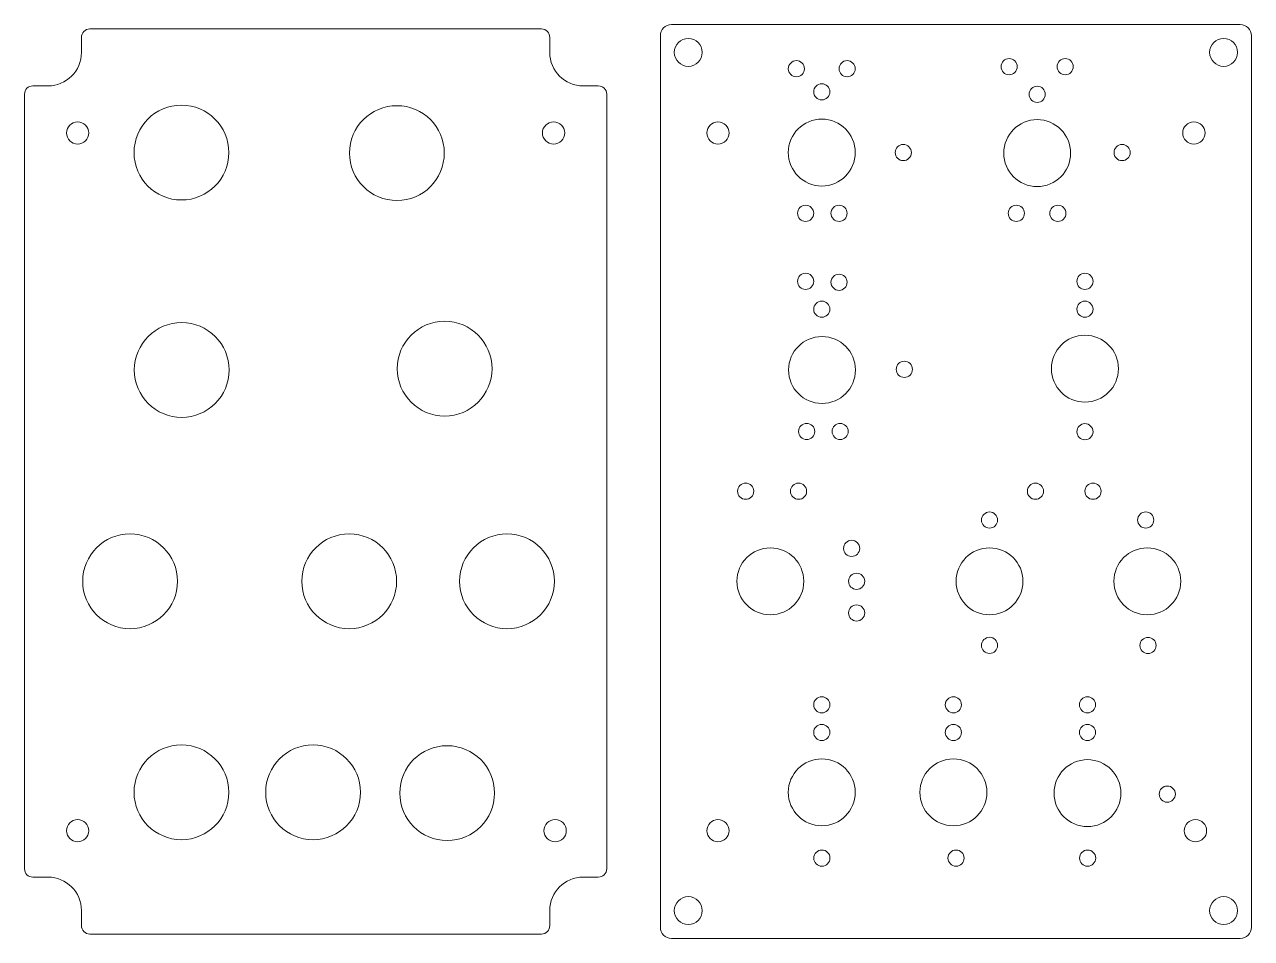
# Model space of a CAD drawing. Header units: millimetres. Extents: x -77 to 260, y -244 to 128.
# Drawn here: x 39.8 to 259.8, y -36.3 to 127.6 of the extents above; entities that cross this region are included whole.
import ezdxf

# ---------------------------------------------------------------- set-up
doc = ezdxf.new("R2010")
doc.units = ezdxf.units.MM
doc.header["$MEASUREMENT"] = 0
doc.layers.add('Cut', color=7, linetype='Continuous')

msp = doc.modelspace()

# ---------------------------------------------------------------- linework, layer by layer
at = {"layer": 'Cut', "color": 250, "lineweight": 9}
for points, knots in [([(132.4784, 126.7647), (132.4784, 126.7647), (51.4783, 126.7647), (51.4783, 126.7647), (51.4783, 126.7647), (50.6533, 126.7647), (49.9783, 126.0897), (49.9783, 125.2647), (49.9783, 125.2647), (49.9783, 125.2647), (49.9783, 122.5647), (49.9783, 122.5647), (49.9783, 122.5647), (49.9783, 119.251), (47.292, 116.5647), (43.9783, 116.5647), (43.9783, 116.5647), (43.9783, 116.5647), (41.2784, 116.5647), (41.2784, 116.5647), (41.2784, 116.5647), (40.4534, 116.5647), (39.7784, 115.8897), (39.7784, 115.0647), (39.7784, 115.0647), (39.7784, 115.0647), (39.7784, -23.8355), (39.7784, -23.8355), (39.7784, -23.8355), (39.7784, -24.6605), (40.4534, -25.3355), (41.2784, -25.3355), (41.2784, -25.3355), (41.2784, -25.3355), (43.9783, -25.3355), (43.9783, -25.3355), (43.9783, -25.3355), (47.292, -25.3355), (49.9783, -28.0218), (49.9783, -31.3355), (49.9783, -31.3355), (49.9783, -31.3355), (49.9783, -34.0353), (49.9783, -34.0353), (49.9783, -34.0353), (49.9783, -34.8603), (50.6533, -35.5353), (51.4783, -35.5353), (51.4783, -35.5353), (51.4783, -35.5353), (132.4784, -35.5353), (132.4784, -35.5353), (132.4784, -35.5353), (133.3034, -35.5353), (133.9784, -34.8603), (133.9784, -34.0353), (133.9784, -34.0353), (133.9784, -34.0353), (133.9784, -31.3355), (133.9784, -31.3355), (133.9784, -31.3355), (133.9784, -28.0218), (136.6647, -25.3355), (139.9784, -25.3355), (139.9784, -25.3355), (139.9784, -25.3355), (142.6784, -25.3355), (142.6784, -25.3355), (142.6784, -25.3355), (143.5034, -25.3355), (144.1784, -24.6605), (144.1784, -23.8355), (144.1784, -23.8355), (144.1784, -23.8355), (144.1784, 115.0647), (144.1784, 115.0647), (144.1784, 115.0647), (144.1784, 115.8897), (143.5034, 116.5647), (142.6784, 116.5647), (142.6784, 116.5647), (142.6784, 116.5647), (139.9784, 116.5647), (139.9784, 116.5647), (139.9784, 116.5647), (136.6647, 116.5647), (133.9784, 119.251), (133.9784, 122.5647), (133.9784, 122.5647), (133.9784, 122.5647), (133.9784, 125.2647), (133.9784, 125.2647), (133.9784, 125.2647), (133.9784, 126.0897), (133.3034, 126.7647), (132.4784, 126.7647)], [0, 0, 0, 0, 0.04, 0.04, 0.04, 0.04, 0.08, 0.08, 0.08, 0.08, 0.12, 0.12, 0.12, 0.12, 0.16, 0.16, 0.16, 0.16, 0.2, 0.2, 0.2, 0.2, 0.24, 0.24, 0.24, 0.24, 0.28, 0.28, 0.28, 0.28, 0.32, 0.32, 0.32, 0.32, 0.36, 0.36, 0.36, 0.36, 0.4, 0.4, 0.4, 0.4, 0.44, 0.44, 0.44, 0.44, 0.48, 0.48, 0.48, 0.48, 0.52, 0.52, 0.52, 0.52, 0.56, 0.56, 0.56, 0.56, 0.6, 0.6, 0.6, 0.6, 0.64, 0.64, 0.64, 0.64, 0.68, 0.68, 0.68, 0.68, 0.72, 0.72, 0.72, 0.72, 0.76, 0.76, 0.76, 0.76, 0.8, 0.8, 0.8, 0.8, 0.84, 0.84, 0.84, 0.84, 0.88, 0.88, 0.88, 0.88, 0.92, 0.92, 0.92, 0.92, 1, 1, 1, 1]), ([(257.8077, 127.5646), (257.8077, 127.5646), (155.8075, 127.5646), (155.8075, 127.5646), (155.8075, 127.5646), (154.7075, 127.5646), (153.8075, 126.6646), (153.8075, 125.5646), (153.8075, 125.5646), (153.8075, 125.5646), (153.8075, -34.3352), (153.8075, -34.3352), (153.8075, -34.3352), (153.8075, -35.4352), (154.7075, -36.3352), (155.8075, -36.3352), (155.8075, -36.3352), (155.8075, -36.3352), (257.8077, -36.3352), (257.8077, -36.3352), (257.8077, -36.3352), (258.9077, -36.3352), (259.8077, -35.4352), (259.8077, -34.3352), (259.8077, -34.3352), (259.8077, -34.3352), (259.8077, 125.5646), (259.8077, 125.5646), (259.8077, 125.5646), (259.8077, 126.6646), (258.9077, 127.5646), (257.8077, 127.5646)], [0, 0, 0, 0, 0.11111111, 0.11111111, 0.11111111, 0.11111111, 0.22222222, 0.22222222, 0.22222222, 0.22222222, 0.33333333, 0.33333333, 0.33333333, 0.33333333, 0.44444444, 0.44444444, 0.44444444, 0.44444444, 0.55555556, 0.55555556, 0.55555556, 0.55555556, 0.66666667, 0.66666667, 0.66666667, 0.66666667, 0.77777778, 0.77777778, 0.77777778, 0.77777778, 1, 1, 1, 1])]:
    msp.add_open_spline(points, degree=3, knots=knots, dxfattribs=at)
at = {"layer": 'Cut', "lineweight": 9}
for points in [[(158.8078, 125.0647), (160.1881, 125.0647), (161.3074, 123.9451), (161.3074, 122.5646), (161.3074, 122.5646), (161.3075, 121.1844), (160.1879, 120.0647), (158.8074, 120.0647), (158.8074, 120.0647), (157.4274, 120.065), (156.3075, 121.1842), (156.3075, 122.5646), (156.3075, 122.5646), (156.3076, 123.9458), (157.427, 125.0644), (158.8078, 125.0647)], [(254.808, 125.0647), (256.1882, 125.0647), (257.3075, 123.9451), (257.3075, 122.5646), (257.3075, 122.5646), (257.3077, 121.1844), (256.1881, 120.0647), (254.8075, 120.0647), (254.8075, 120.0647), (253.4275, 120.065), (252.3077, 121.1842), (252.3077, 122.5646), (252.3077, 122.5646), (252.3078, 123.9458), (253.4272, 125.0644), (254.808, 125.0647)], [(178.1983, 121.0905), (178.999, 121.0905), (179.6481, 120.4412), (179.6481, 119.6405), (179.6481, 119.6405), (179.6482, 118.84), (178.9988, 118.1905), (178.1981, 118.1905), (178.1981, 118.1905), (177.3977, 118.1908), (176.7482, 118.8399), (176.7482, 119.6405), (176.7482, 119.6405), (176.7483, 120.4416), (177.3975, 121.0904), (178.1983, 121.0905)], [(187.2984, 121.0905), (188.0991, 121.0905), (188.7482, 120.4412), (188.7482, 119.6405), (188.7482, 119.6405), (188.7483, 118.84), (188.0989, 118.1905), (187.2982, 118.1905), (187.2982, 118.1905), (186.4978, 118.1908), (185.8483, 118.8399), (185.8483, 119.6405), (185.8483, 119.6405), (185.8484, 120.4416), (186.4976, 121.0904), (187.2984, 121.0905)], [(216.3491, 121.454), (217.1498, 121.454), (217.7989, 120.8047), (217.7989, 120.004), (217.7989, 120.004), (217.799, 119.2035), (217.1496, 118.554), (216.3489, 118.554), (216.3489, 118.554), (215.5484, 118.5543), (214.899, 119.2034), (214.899, 120.004), (214.899, 120.004), (214.8991, 120.8051), (215.5483, 121.4539), (216.3491, 121.454)], [(226.4033, 121.454), (227.204, 121.454), (227.8531, 120.8047), (227.8531, 120.004), (227.8531, 120.004), (227.8532, 119.2035), (227.2038, 118.554), (226.4031, 118.554), (226.4031, 118.554), (225.6027, 118.5543), (224.9532, 119.2034), (224.9532, 120.004), (224.9532, 120.004), (224.9533, 120.8051), (225.6025, 121.4539), (226.4033, 121.454)], [(182.7483, 116.9457), (183.549, 116.9457), (184.1981, 116.2964), (184.1981, 115.4957), (184.1981, 115.4957), (184.1982, 114.6952), (183.5488, 114.0457), (182.7481, 114.0457), (182.7481, 114.0457), (181.9478, 114.046), (181.2982, 114.6951), (181.2982, 115.4957), (181.2982, 115.4957), (181.2984, 116.2968), (181.9475, 116.9456), (182.7483, 116.9457)], [(221.3841, 116.493), (222.1848, 116.493), (222.8339, 115.8437), (222.8339, 115.0429), (222.8339, 115.0429), (222.834, 114.2424), (222.1846, 113.593), (221.3839, 113.593), (221.3839, 113.593), (220.5835, 113.5933), (219.934, 114.2424), (219.934, 115.0429), (219.934, 115.0429), (219.9341, 115.8441), (220.5833, 116.4929), (221.3841, 116.493)], [(67.9191, 113.1035), (72.613, 113.1035), (76.4189, 109.2969), (76.4189, 104.6035), (76.4189, 104.6035), (76.4191, 99.9103), (72.6126, 96.1035), (67.919, 96.1035), (67.919, 96.1035), (63.2256, 96.1038), (59.419, 99.9096), (59.419, 104.6035), (59.419, 104.6035), (59.4191, 109.2977), (63.2252, 113.1032), (67.9191, 113.1035)], [(106.5548, 113.0091), (111.2487, 113.0091), (115.0546, 109.2025), (115.0546, 104.5091), (115.0546, 104.5091), (115.0548, 99.8159), (111.2485, 96.0091), (106.5547, 96.0091), (106.5547, 96.0091), (101.8613, 96.0094), (98.0547, 99.8152), (98.0547, 104.5091), (98.0547, 104.5091), (98.0548, 109.2033), (101.8611, 113.0088), (106.5548, 113.0091)], [(49.3024, 110.1196), (50.4067, 110.1196), (51.3021, 109.2239), (51.3021, 108.1195), (51.3021, 108.1195), (51.3022, 107.0153), (50.4065, 106.1195), (49.3021, 106.1195), (49.3021, 106.1195), (48.1981, 106.1198), (47.3022, 107.0151), (47.3022, 108.1195), (47.3022, 108.1195), (47.3024, 109.2244), (48.1978, 110.1194), (49.3024, 110.1196)], [(134.6548, 110.1196), (135.7591, 110.1196), (136.6546, 109.2239), (136.6546, 108.1195), (136.6546, 108.1195), (136.6548, 107.0153), (135.7589, 106.1195), (134.6546, 106.1195), (134.6546, 106.1195), (133.5504, 106.1198), (132.6546, 107.0151), (132.6546, 108.1195), (132.6546, 108.1195), (132.6551, 109.2244), (133.5503, 110.1194), (134.6548, 110.1196)], [(164.1316, 110.1196), (165.2359, 110.1196), (166.1313, 109.2239), (166.1313, 108.1195), (166.1313, 108.1195), (166.1314, 107.0153), (165.2357, 106.1195), (164.1313, 106.1195), (164.1313, 106.1195), (163.0274, 106.1198), (162.1314, 107.0151), (162.1314, 108.1195), (162.1314, 108.1195), (162.1315, 109.2245), (163.027, 110.1194), (164.1316, 110.1196)], [(182.7486, 110.6035), (186.0616, 110.6035), (188.7482, 107.9165), (188.7482, 104.6034), (188.7482, 104.6034), (188.7484, 101.2906), (186.0614, 98.6035), (182.7483, 98.6035), (182.7483, 98.6035), (179.4351, 98.6037), (176.7482, 101.2902), (176.7482, 104.6034), (176.7482, 104.6034), (176.7482, 107.9171), (179.435, 110.6033), (182.7486, 110.6035)], [(221.3842, 110.5091), (224.6975, 110.5091), (227.384, 107.8221), (227.384, 104.509), (227.384, 104.509), (227.3841, 101.1963), (224.6972, 98.5091), (221.3841, 98.5091), (221.3841, 98.5091), (218.071, 98.5093), (215.384, 101.1958), (215.384, 104.509), (215.384, 104.509), (215.3842, 107.8227), (218.0709, 110.5089), (221.3842, 110.5091)], [(249.484, 110.1196), (250.5884, 110.1196), (251.4838, 109.2239), (251.4838, 108.1195), (251.4838, 108.1195), (251.484, 107.0153), (250.5882, 106.1195), (249.4838, 106.1195), (249.4838, 106.1195), (248.3798, 106.1198), (247.4838, 107.0151), (247.4838, 108.1195), (247.4838, 108.1195), (247.4843, 109.2245), (248.3796, 110.1194), (249.484, 110.1196)], [(197.3625, 106.0534), (198.1631, 106.0534), (198.8123, 105.4041), (198.8123, 104.6034), (198.8123, 104.6034), (198.8124, 103.8029), (198.163, 103.1534), (197.3623, 103.1534), (197.3623, 103.1534), (196.5619, 103.1537), (195.9124, 103.8028), (195.9124, 104.6034), (195.9124, 104.6034), (195.9124, 105.4045), (196.5617, 106.0532), (197.3625, 106.0534)], [(236.6104, 106.0534), (237.4111, 106.0534), (238.0602, 105.4041), (238.0602, 104.6034), (238.0602, 104.6034), (238.0603, 103.8029), (237.4109, 103.1534), (236.6102, 103.1534), (236.6102, 103.1534), (235.8098, 103.1537), (235.1603, 103.8028), (235.1603, 104.6034), (235.1603, 104.6034), (235.1604, 105.4045), (235.8096, 106.0532), (236.6104, 106.0534)], [(179.8483, 95.1613), (180.6491, 95.1613), (181.2982, 94.512), (181.2982, 93.7113), (181.2982, 93.7113), (181.2983, 92.9108), (180.6489, 92.2613), (179.8481, 92.2613), (179.8481, 92.2613), (179.0477, 92.2616), (178.3982, 92.9107), (178.3982, 93.7113), (178.3982, 93.7113), (178.3983, 94.5124), (179.0475, 95.1612), (179.8483, 95.1613)], [(185.8484, 95.1613), (186.6491, 95.1613), (187.2982, 94.512), (187.2982, 93.7113), (187.2982, 93.7113), (187.2983, 92.9108), (186.6489, 92.2613), (185.8482, 92.2613), (185.8482, 92.2613), (185.0478, 92.2616), (184.3982, 92.9107), (184.3982, 93.7113), (184.3982, 93.7113), (184.3983, 94.5124), (185.0476, 95.1612), (185.8484, 95.1613)], [(217.6463, 95.1613), (218.447, 95.1613), (219.0961, 94.512), (219.0961, 93.7113), (219.0961, 93.7113), (219.0962, 92.9108), (218.4468, 92.2613), (217.6461, 92.2613), (217.6461, 92.2613), (216.8457, 92.2616), (216.1962, 92.9107), (216.1962, 93.7113), (216.1962, 93.7113), (216.1963, 94.5124), (216.8455, 95.1612), (217.6463, 95.1613)], [(225.0963, 95.1613), (225.897, 95.1613), (226.5461, 94.512), (226.5461, 93.7113), (226.5461, 93.7113), (226.5462, 92.9108), (225.8968, 92.2613), (225.096, 92.2613), (225.096, 92.2613), (224.2957, 92.2616), (223.6462, 92.9107), (223.6462, 93.7113), (223.6462, 93.7113), (223.6463, 94.5124), (224.2955, 95.1612), (225.0963, 95.1613)], [(179.8483, 82.9571), (180.6491, 82.9571), (181.2982, 82.3078), (181.2982, 81.5071), (181.2982, 81.5071), (181.2983, 80.7066), (180.6489, 80.0571), (179.8481, 80.0571), (179.8481, 80.0571), (179.0477, 80.0574), (178.3982, 80.7065), (178.3982, 81.5071), (178.3982, 81.5071), (178.3983, 82.3082), (179.0475, 82.957), (179.8483, 82.9571)], [(185.8484, 82.7917), (186.6491, 82.7917), (187.2982, 82.1424), (187.2982, 81.3416), (187.2982, 81.3416), (187.2983, 80.5412), (186.6489, 79.8917), (185.8482, 79.8917), (185.8482, 79.8917), (185.0478, 79.8919), (184.3982, 80.5411), (184.3982, 81.3416), (184.3982, 81.3416), (184.3983, 82.1428), (185.0476, 82.7916), (185.8484, 82.7917)], [(229.9455, 82.9571), (230.7462, 82.9571), (231.3953, 82.3078), (231.3953, 81.5071), (231.3953, 81.5071), (231.3954, 80.7066), (230.746, 80.0571), (229.9453, 80.0571), (229.9453, 80.0571), (229.1448, 80.0574), (228.4954, 80.7065), (228.4954, 81.5071), (228.4954, 81.5071), (228.4954, 82.3082), (229.1447, 82.957), (229.9455, 82.9571)], [(182.7484, 77.9629), (183.5491, 77.9629), (184.1983, 77.3136), (184.1983, 76.5129), (184.1983, 76.5129), (184.1984, 75.7124), (183.549, 75.0629), (182.7482, 75.0629), (182.7482, 75.0629), (181.9478, 75.0632), (181.2983, 75.7123), (181.2983, 76.5129), (181.2983, 76.5129), (181.2984, 77.314), (181.9476, 77.9628), (182.7484, 77.9629)], [(229.9455, 77.9629), (230.7462, 77.9629), (231.3953, 77.3136), (231.3953, 76.5129), (231.3953, 76.5129), (231.3954, 75.7124), (230.746, 75.0629), (229.9453, 75.0629), (229.9453, 75.0629), (229.1448, 75.0632), (228.4954, 75.7123), (228.4954, 76.5129), (228.4954, 76.5129), (228.4954, 77.314), (229.1447, 77.9628), (229.9455, 77.9629)], [(67.9679, 74.1116), (72.6618, 74.1116), (76.4677, 70.305), (76.4677, 65.6116), (76.4677, 65.6116), (76.4679, 60.9184), (72.6614, 57.1116), (67.9678, 57.1116), (67.9678, 57.1116), (63.2744, 57.1119), (59.4678, 60.9177), (59.4678, 65.6116), (59.4678, 65.6116), (59.4679, 70.3058), (63.274, 74.1113), (67.9679, 74.1116)], [(115.1162, 74.3497), (119.8101, 74.3497), (123.616, 70.5431), (123.616, 65.8497), (123.616, 65.8497), (123.6162, 61.1565), (119.8099, 57.3497), (115.1161, 57.3497), (115.1161, 57.3497), (110.4227, 57.35), (106.6161, 61.1558), (106.6161, 65.8497), (106.6161, 65.8497), (106.6162, 70.5439), (110.4225, 74.3494), (115.1162, 74.3497)], [(182.7974, 71.6115), (186.1104, 71.6115), (188.797, 68.9245), (188.797, 65.6113), (188.797, 65.6113), (188.7972, 62.2985), (186.1103, 59.6115), (182.7971, 59.6115), (182.7971, 59.6115), (179.4839, 59.6115), (176.797, 62.2982), (176.797, 65.6113), (176.797, 65.6113), (176.797, 68.925), (179.4838, 71.6111), (182.7974, 71.6115)], [(229.9455, 71.8497), (233.2587, 71.8497), (235.9454, 69.1625), (235.9454, 65.8495), (235.9454, 65.8495), (235.9455, 62.5368), (233.2586, 59.8495), (229.9455, 59.8495), (229.9455, 59.8495), (226.6324, 59.8497), (223.9454, 62.5363), (223.9454, 65.8495), (223.9454, 65.8495), (223.9456, 69.163), (226.6323, 71.8495), (229.9455, 71.8497)], [(197.5542, 67.1755), (198.3549, 67.1755), (199.004, 66.5263), (199.004, 65.7255), (199.004, 65.7255), (199.0041, 64.925), (198.3547, 64.2756), (197.554, 64.2756), (197.554, 64.2756), (196.7536, 64.2758), (196.1041, 64.925), (196.1041, 65.7255), (196.1041, 65.7255), (196.1042, 66.5266), (196.7534, 67.1754), (197.5542, 67.1755)], [(180.04, 56.0351), (180.8408, 56.0351), (181.4899, 55.3859), (181.4899, 54.5851), (181.4899, 54.5851), (181.49, 53.7846), (180.8406, 53.1351), (180.0398, 53.1351), (180.0398, 53.1351), (179.2394, 53.1354), (178.5899, 53.7845), (178.5899, 54.5851), (178.5899, 54.5851), (178.59, 55.3862), (179.2392, 56.0351), (180.04, 56.0351)], [(186.04, 56.0351), (186.8408, 56.0351), (187.4899, 55.3859), (187.4899, 54.5851), (187.4899, 54.5851), (187.49, 53.7846), (186.8406, 53.1351), (186.0399, 53.1351), (186.0399, 53.1351), (185.2395, 53.1354), (184.5901, 53.7845), (184.5901, 54.5851), (184.5901, 54.5851), (184.5901, 55.3862), (185.2393, 56.0351), (186.04, 56.0351)], [(229.9455, 55.9887), (230.7462, 55.9887), (231.3953, 55.3394), (231.3953, 54.5387), (231.3953, 54.5387), (231.3954, 53.7382), (230.746, 53.0888), (229.9453, 53.0888), (229.9453, 53.0888), (229.1448, 53.089), (228.4954, 53.7382), (228.4954, 54.5387), (228.4954, 54.5387), (228.4954, 55.3398), (229.1447, 55.9886), (229.9455, 55.9887)], [(169.106, 45.319), (169.9067, 45.319), (170.5559, 44.6697), (170.5559, 43.869), (170.5559, 43.869), (170.5559, 43.0685), (169.9065, 42.419), (169.1058, 42.419), (169.1058, 42.419), (168.3054, 42.4193), (167.6559, 43.0684), (167.6559, 43.869), (167.6559, 43.869), (167.656, 44.6701), (168.3052, 45.3189), (169.106, 45.319)], [(178.59, 45.319), (179.3907, 45.319), (180.0398, 44.6697), (180.0398, 43.869), (180.0398, 43.869), (180.0399, 43.0685), (179.3905, 42.419), (178.5898, 42.419), (178.5898, 42.419), (177.7894, 42.4193), (177.1399, 43.0684), (177.1399, 43.869), (177.1399, 43.869), (177.14, 44.6701), (177.7892, 45.3189), (178.59, 45.319)], [(221.0645, 45.319), (221.8652, 45.319), (222.5143, 44.6697), (222.5143, 43.869), (222.5143, 43.869), (222.5144, 43.0685), (221.865, 42.419), (221.0643, 42.419), (221.0643, 42.419), (220.2639, 42.4193), (219.6144, 43.0684), (219.6144, 43.869), (219.6144, 43.869), (219.6145, 44.6701), (220.2637, 45.3189), (221.0645, 45.319)], [(231.3955, 45.319), (232.1962, 45.319), (232.8453, 44.6697), (232.8453, 43.869), (232.8453, 43.869), (232.8454, 43.0685), (232.196, 42.419), (231.3953, 42.419), (231.3953, 42.419), (230.5949, 42.4193), (229.9454, 43.0684), (229.9454, 43.869), (229.9454, 43.869), (229.9455, 44.6701), (230.5947, 45.3189), (231.3955, 45.319)], [(212.8331, 40.1506), (213.6339, 40.1506), (214.283, 39.5013), (214.283, 38.7006), (214.283, 38.7006), (214.2831, 37.9001), (213.6337, 37.2506), (212.8329, 37.2506), (212.8329, 37.2506), (212.0325, 37.2509), (211.383, 37.9), (211.383, 38.7006), (211.383, 38.7006), (211.3831, 39.5017), (212.0323, 40.1505), (212.8331, 40.1506)], [(240.8477, 40.16), (241.6484, 40.16), (242.2975, 39.5107), (242.2975, 38.71), (242.2975, 38.71), (242.2976, 37.9095), (241.6482, 37.26), (240.8475, 37.26), (240.8475, 37.26), (240.0471, 37.2603), (239.3976, 37.9094), (239.3976, 38.71), (239.3976, 38.71), (239.3977, 39.5111), (240.0468, 40.1599), (240.8477, 40.16)], [(58.7044, 36.2186), (63.3983, 36.2186), (67.2042, 32.412), (67.2042, 27.7186), (67.2042, 27.7186), (67.2044, 23.0254), (63.3979, 19.2186), (58.7043, 19.2186), (58.7043, 19.2186), (54.0109, 19.2189), (50.2043, 23.0247), (50.2043, 27.7186), (50.2043, 27.7186), (50.2044, 32.4128), (54.0105, 36.2183), (58.7044, 36.2186)], [(98.0037, 36.2186), (93.3098, 36.2186), (89.5039, 32.412), (89.5039, 27.7186), (89.5039, 27.7186), (89.5037, 23.0254), (93.31, 19.2186), (98.0038, 19.2186), (98.0038, 19.2186), (102.6972, 19.2189), (106.5038, 23.0247), (106.5038, 27.7186), (106.5038, 27.7186), (106.5037, 32.4128), (102.6974, 36.2183), (98.0037, 36.2186)], [(126.2991, 36.2186), (130.993, 36.2186), (134.7989, 32.412), (134.7989, 27.7186), (134.7989, 27.7186), (134.7991, 23.0254), (130.9928, 19.2186), (126.299, 19.2186), (126.299, 19.2186), (121.6056, 19.2189), (117.799, 23.0247), (117.799, 27.7186), (117.799, 27.7186), (117.7991, 32.4128), (121.6054, 36.2183), (126.2991, 36.2186)], [(173.5338, 33.7185), (176.8468, 33.7185), (179.5334, 31.0315), (179.5334, 27.7183), (179.5334, 27.7183), (179.5336, 24.4055), (176.8467, 21.7185), (173.5335, 21.7185), (173.5335, 21.7185), (170.2204, 21.7185), (167.5335, 24.4052), (167.5335, 27.7183), (167.5335, 27.7183), (167.5335, 31.032), (170.2203, 33.7181), (173.5338, 33.7185)], [(188.1026, 35.0664), (188.9034, 35.0664), (189.5525, 34.4171), (189.5525, 33.6164), (189.5525, 33.6164), (189.5526, 32.8159), (188.9032, 32.1664), (188.1025, 32.1664), (188.1025, 32.1664), (187.3021, 32.1667), (186.6527, 32.8158), (186.6527, 33.6164), (186.6527, 33.6164), (186.6527, 34.4175), (187.3019, 35.0663), (188.1026, 35.0664)], [(212.8333, 33.7185), (216.1463, 33.7185), (218.8329, 31.0315), (218.8329, 27.7183), (218.8329, 27.7183), (218.8331, 24.4055), (216.1462, 21.7185), (212.833, 21.7185), (212.833, 21.7185), (209.5199, 21.7185), (206.833, 24.4052), (206.833, 27.7183), (206.833, 27.7183), (206.833, 31.032), (209.5198, 33.7181), (212.8333, 33.7185)], [(241.1285, 33.7185), (244.4415, 33.7185), (247.1281, 31.0315), (247.1281, 27.7183), (247.1281, 27.7183), (247.1283, 24.4055), (244.4414, 21.7185), (241.1282, 21.7185), (241.1282, 21.7185), (237.8151, 21.7185), (235.1282, 24.4052), (235.1282, 27.7183), (235.1282, 27.7183), (235.1282, 31.032), (237.815, 33.7181), (241.1285, 33.7185)], [(188.9957, 29.1686), (189.7964, 29.1686), (190.4455, 28.5193), (190.4455, 27.7186), (190.4455, 27.7186), (190.4456, 26.9181), (189.7962, 26.2686), (188.9955, 26.2686), (188.9955, 26.2686), (188.1951, 26.2689), (187.5456, 26.918), (187.5456, 27.7186), (187.5456, 27.7186), (187.5457, 28.5197), (188.1949, 29.1685), (188.9957, 29.1686)], [(188.9955, 23.4908), (189.7963, 23.4908), (190.4454, 22.8415), (190.4454, 22.0408), (190.4454, 22.0408), (190.4455, 21.2403), (189.7961, 20.5908), (188.9954, 20.5908), (188.9954, 20.5908), (188.195, 20.5911), (187.5456, 21.2402), (187.5456, 22.0408), (187.5456, 22.0408), (187.5456, 22.8419), (188.1948, 23.4907), (188.9955, 23.4908)], [(212.8331, 17.6751), (213.6339, 17.6751), (214.283, 17.0258), (214.283, 16.2251), (214.283, 16.2251), (214.2831, 15.4246), (213.6337, 14.7751), (212.8329, 14.7751), (212.8329, 14.7751), (212.0325, 14.7754), (211.383, 15.4245), (211.383, 16.2251), (211.383, 16.2251), (211.3831, 17.0262), (212.0323, 17.675), (212.8331, 17.6751)], [(241.2487, 17.6596), (242.0493, 17.6596), (242.6985, 17.0103), (242.6985, 16.2096), (242.6985, 16.2096), (242.6986, 15.4091), (242.0492, 14.7596), (241.2485, 14.7596), (241.2485, 14.7596), (240.4481, 14.7599), (239.7986, 15.409), (239.7986, 16.2096), (239.7986, 16.2096), (239.7987, 17.0107), (240.4479, 17.6595), (241.2487, 17.6596)], [(182.7484, 7.0198), (183.5491, 7.0198), (184.1983, 6.3705), (184.1983, 5.5698), (184.1983, 5.5698), (184.1984, 4.7693), (183.549, 4.1198), (182.7482, 4.1198), (182.7482, 4.1198), (181.9478, 4.1201), (181.2983, 4.7692), (181.2983, 5.5698), (181.2983, 5.5698), (181.2984, 6.371), (181.9476, 7.0197), (182.7484, 7.0198)], [(206.3546, 7.0198), (207.1553, 7.0198), (207.8044, 6.3705), (207.8044, 5.5698), (207.8044, 5.5698), (207.8045, 4.7693), (207.1551, 4.1198), (206.3544, 4.1198), (206.3544, 4.1198), (205.554, 4.1201), (204.9045, 4.7692), (204.9045, 5.5698), (204.9045, 5.5698), (204.9046, 6.371), (205.5538, 7.0197), (206.3546, 7.0198)], [(230.3986, 7.0198), (231.1993, 7.0198), (231.8484, 6.3705), (231.8484, 5.5698), (231.8484, 5.5698), (231.8485, 4.7693), (231.1991, 4.1198), (230.3984, 4.1198), (230.3984, 4.1198), (229.598, 4.1201), (228.9485, 4.7692), (228.9485, 5.5698), (228.9485, 5.5698), (228.9486, 6.371), (229.5978, 7.0197), (230.3986, 7.0198)], [(182.7484, 2.0587), (183.5491, 2.0587), (184.1983, 1.4094), (184.1983, 0.6088), (184.1983, 0.6088), (184.1984, -0.1917), (183.549, -0.8413), (182.7482, -0.8413), (182.7482, -0.8413), (181.9478, -0.8409), (181.2983, -0.1919), (181.2983, 0.6088), (181.2983, 0.6088), (181.2984, 1.4098), (181.9476, 2.0586), (182.7484, 2.0587)], [(206.3546, 2.0587), (207.1553, 2.0587), (207.8044, 1.4094), (207.8044, 0.6088), (207.8044, 0.6088), (207.8045, -0.1917), (207.1551, -0.8413), (206.3544, -0.8413), (206.3544, -0.8413), (205.554, -0.8409), (204.9045, -0.1919), (204.9045, 0.6088), (204.9045, 0.6088), (204.9046, 1.4098), (205.5538, 2.0586), (206.3546, 2.0587)], [(230.3986, 2.0587), (231.1993, 2.0587), (231.8484, 1.4094), (231.8484, 0.6088), (231.8484, 0.6088), (231.8485, -0.1917), (231.1991, -0.8413), (230.3984, -0.8413), (230.3984, -0.8413), (229.598, -0.8409), (228.9485, -0.1919), (228.9485, 0.6088), (228.9485, 0.6088), (228.9486, 1.4098), (229.5978, 2.0586), (230.3986, 2.0587)], [(67.9193, -1.626), (72.6129, -1.626), (76.4189, -5.4326), (76.4189, -10.126), (76.4189, -10.126), (76.4191, -14.8192), (72.6126, -18.626), (67.919, -18.626), (67.919, -18.626), (63.2255, -18.6257), (59.419, -14.8199), (59.419, -10.126), (59.419, -10.126), (59.419, -5.4318), (63.2252, -1.6263), (67.9193, -1.626)], [(91.5254, -1.626), (96.2193, -1.626), (100.0252, -5.4326), (100.0252, -10.126), (100.0252, -10.126), (100.0254, -14.8192), (96.2191, -18.626), (91.5253, -18.626), (91.5253, -18.626), (86.8319, -18.6257), (83.0253, -14.8199), (83.0253, -10.126), (83.0253, -10.126), (83.0254, -5.4318), (86.8315, -1.6263), (91.5254, -1.626)], [(115.5696, -1.7698), (120.2632, -1.7698), (124.0691, -5.5765), (124.0691, -10.27), (124.0691, -10.27), (124.0695, -14.963), (120.2629, -18.7698), (115.5693, -18.7698), (115.5693, -18.7698), (110.8758, -18.7696), (107.0693, -14.9634), (107.0693, -10.27), (107.0693, -10.27), (107.0694, -5.5757), (110.8756, -1.7702), (115.5696, -1.7698)], [(182.7486, -4.126), (186.0616, -4.126), (188.7482, -6.8131), (188.7482, -10.1261), (188.7482, -10.1261), (188.7484, -13.439), (186.0614, -16.1261), (182.7483, -16.1261), (182.7483, -16.1261), (179.4351, -16.1259), (176.7482, -13.4394), (176.7482, -10.1261), (176.7482, -10.1261), (176.7482, -6.8126), (179.435, -4.1263), (182.7486, -4.126)], [(206.3546, -4.126), (209.6679, -4.126), (212.3544, -6.8131), (212.3544, -10.1261), (212.3544, -10.1261), (212.3546, -13.439), (209.6677, -16.1261), (206.3545, -16.1261), (206.3545, -16.1261), (203.0415, -16.1259), (200.3545, -13.4394), (200.3545, -10.1261), (200.3545, -10.1261), (200.3546, -6.8126), (203.0413, -4.1263), (206.3546, -4.126)], [(230.3988, -4.2698), (233.7119, -4.2698), (236.3985, -6.9569), (236.3985, -10.27), (236.3985, -10.27), (236.3987, -13.5828), (233.7117, -16.2699), (230.3986, -16.2699), (230.3986, -16.2699), (227.0855, -16.2698), (224.3985, -13.5831), (224.3985, -10.27), (224.3985, -10.27), (224.3986, -6.9564), (227.0853, -4.2701), (230.3988, -4.2698)], [(244.7094, -8.9961), (245.5101, -8.9961), (246.1591, -9.6454), (246.1591, -10.4461), (246.1591, -10.4461), (246.1593, -11.2466), (245.5099, -11.8961), (244.7092, -11.8961), (244.7092, -11.8961), (243.9088, -11.8958), (243.2593, -11.2467), (243.2593, -10.4461), (243.2593, -10.4461), (243.2594, -9.645), (243.9086, -8.9962), (244.7094, -8.9961)], [(49.3024, -15.0112), (50.4067, -15.0112), (51.3021, -15.9069), (51.3021, -17.0113), (51.3021, -17.0113), (51.3022, -18.1156), (50.4065, -19.0113), (49.3021, -19.0113), (49.3021, -19.0113), (48.1981, -19.0111), (47.3022, -18.1156), (47.3022, -17.0113), (47.3022, -17.0113), (47.3024, -15.9065), (48.1978, -15.0114), (49.3024, -15.0112)], [(134.931, -15.0112), (136.0352, -15.0112), (136.9309, -15.9069), (136.9309, -17.0113), (136.9309, -17.0113), (136.9313, -18.1156), (136.0352, -19.0113), (134.9309, -19.0113), (134.9309, -19.0113), (133.8269, -19.0111), (132.9309, -18.1156), (132.9309, -17.0113), (132.9309, -17.0113), (132.9314, -15.9065), (133.8266, -15.0114), (134.931, -15.0112)], [(164.1316, -15.0113), (165.2359, -15.0113), (166.1313, -15.907), (166.1313, -17.0114), (166.1313, -17.0114), (166.1314, -18.1157), (165.2357, -19.0114), (164.1313, -19.0114), (164.1313, -19.0114), (163.0274, -19.0112), (162.1314, -18.1157), (162.1314, -17.0114), (162.1314, -17.0114), (162.1315, -15.9066), (163.027, -15.0115), (164.1316, -15.0113)], [(249.7602, -15.0113), (250.8646, -15.0113), (251.7602, -15.907), (251.7602, -17.0114), (251.7602, -17.0114), (251.7606, -18.1157), (250.8645, -19.0114), (249.7602, -19.0114), (249.7602, -19.0114), (248.6561, -19.0112), (247.7602, -18.1157), (247.7602, -17.0114), (247.7602, -17.0114), (247.7607, -15.9066), (248.6559, -15.0115), (249.7602, -15.0113)], [(182.7733, -20.472), (183.5741, -20.472), (184.2232, -21.1214), (184.2232, -21.9221), (184.2232, -21.9221), (184.2233, -22.7226), (183.5739, -23.3721), (182.7732, -23.3721), (182.7732, -23.3721), (181.9728, -23.3718), (181.3234, -22.7227), (181.3234, -21.9221), (181.3234, -21.9221), (181.3234, -21.121), (181.9727, -20.4722), (182.7733, -20.472)], [(206.8328, -20.472), (207.6335, -20.472), (208.2826, -21.1214), (208.2826, -21.9221), (208.2826, -21.9221), (208.2827, -22.7226), (207.6333, -23.3721), (206.8326, -23.3721), (206.8326, -23.3721), (206.0322, -23.3718), (205.3827, -22.7227), (205.3827, -21.9221), (205.3827, -21.9221), (205.3828, -21.121), (206.032, -20.4722), (206.8328, -20.472)], [(230.4237, -20.472), (231.2244, -20.472), (231.8734, -21.1214), (231.8734, -21.9221), (231.8734, -21.9221), (231.8736, -22.7226), (231.2241, -23.3721), (230.4235, -23.3721), (230.4235, -23.3721), (229.6231, -23.3718), (228.9736, -22.7227), (228.9736, -21.9221), (228.9736, -21.9221), (228.9737, -21.121), (229.6229, -20.4722), (230.4237, -20.472)], [(158.8078, -28.8355), (160.1881, -28.8355), (161.3074, -29.9551), (161.3074, -31.3356), (161.3074, -31.3356), (161.3075, -32.7158), (160.1879, -33.8355), (158.8074, -33.8355), (158.8074, -33.8355), (157.4274, -33.8352), (156.3075, -32.7159), (156.3075, -31.3356), (156.3075, -31.3356), (156.3076, -29.9544), (157.427, -28.8358), (158.8078, -28.8355)], [(254.808, -28.8355), (256.1882, -28.8355), (257.3075, -29.9551), (257.3075, -31.3356), (257.3075, -31.3356), (257.3077, -32.7158), (256.1881, -33.8355), (254.8075, -33.8355), (254.8075, -33.8355), (253.4275, -33.8352), (252.3077, -32.7159), (252.3077, -31.3356), (252.3077, -31.3356), (252.3078, -29.9544), (253.4272, -28.8358), (254.808, -28.8355)]]:
    msp.add_open_spline(points, degree=3, knots=[0, 0, 0, 0, 0.2, 0.2, 0.2, 0.2, 0.4, 0.4, 0.4, 0.4, 0.6, 0.6, 0.6, 0.6, 1, 1, 1, 1], dxfattribs=at)

doc.saveas('drawing.dxf')
